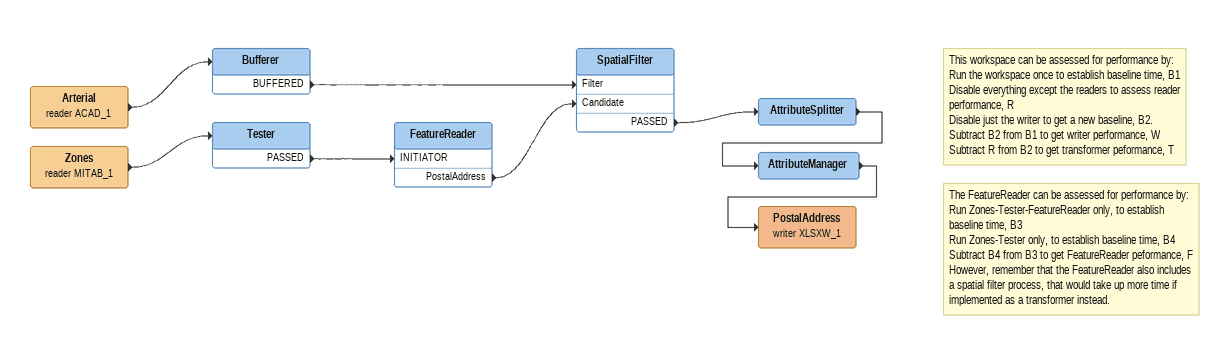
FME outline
Arterial (reader ACAD_1)
    -> Bufferer
Bufferer
    BUFFERED -> SpatialFilter [Filter]
Zones (reader MITAB_1)
    -> Tester
Tester
    PASSED -> FeatureReader [INITIATOR]
FeatureReader
    PostalAddress -> SpatialFilter [Candidate]
SpatialFilter
    PASSED -> AttributeSplitter
Note: This workspace can be assessed for performance by: / Run the workspace once to establish baseline time, B1 / Disable everything except the readers to assess reader performance, R / Disable just the writer to get a new baseline, B2. / Subtract B2 from B1 to get writer performance, W / Subtract R from B2 to get transformer peformance, T
AttributeSplitter
    -> AttributeManager
Note: The FeatureReader can be assessed for performance by: / Run Zones-Tester-FeatureReader only, to establish baseline time, B3 / Run Zones-Tester only, to establish baseline time, B4 / Subtract B4 from B3 to get FeatureReader peformance, F / However, remember that the FeatureReader also includes a spatial filter process, that would take up more time if implemented as a transformer instead.
AttributeManager
    -> PostalAddress (writer XLSXW_1)
PostalAddress (writer XLSXW_1)
